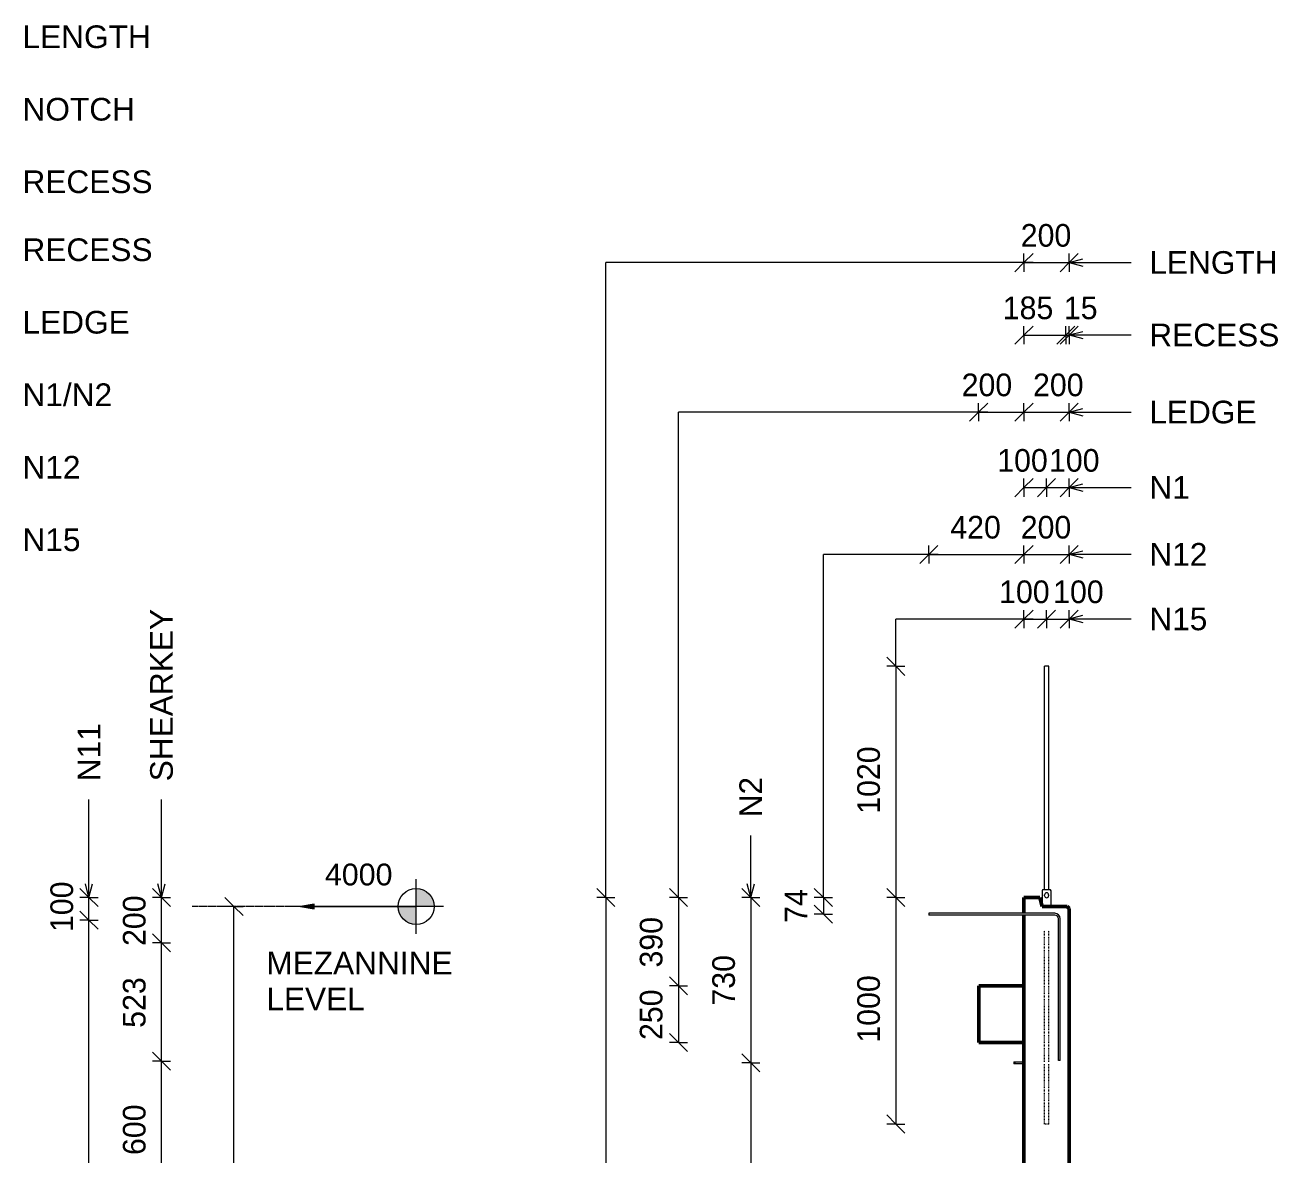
# Model space of a CAD drawing. Header units: millimetres. Extents: x 14477 to 26927, y -2096 to 7670.
# Drawn here: x 20988 to 26520, y 2564 to 7550 of the extents above; entities that cross this region are included whole.
import ezdxf

# ---------------------------------------------------------------- set-up
doc = ezdxf.new("R2010")
doc.units = ezdxf.units.MM
doc.linetypes.add('Dash', pattern=[6.36, 3.18, -3.18])
doc.linetypes.add('Overhead', pattern=[3.97, 2.38, -1.59])
for name, color, linetype, lineweight in [('A-ANNO-DIMS', 211, 'Continuous', 9), ('A-ANNO-DIMS-40', 211, 'Continuous', 9), ('A-DETL-THIN', 151, 'Continuous', 18), ('A-FLOR-OVHD', 1, 'Overhead', 18), ('A-GENM', 13, 'Continuous', 18), ('A-WALL', 113, 'Continuous', 25), ('G-ANNO-DIMS', 111, 'Continuous', 9), ('G-ANNO-TEXT', 231, 'Continuous', 9), ('S-BEAM', 12, 'Continuous', 18), ('S-RBAR', 171, 'Continuous', 18)]:
    doc.layers.add(name, color=color, linetype=linetype, lineweight=lineweight)
doc.styles.add('Arial_1', font='arial.ttf', dxfattribs={"height": 100})
doc.styles.add('Arial_2', font='arial.ttf', dxfattribs={"height": 96})
doc.styles.add('Nirmala UI Semilight', font='NirmalaS.ttf', dxfattribs={"height": 100})
doc.dimstyles.new('Arrow_Filled_-_2_5_NI_UI', dxfattribs={"dimscale": 304.8, "dimtxt": 104.736395, "dimasz": 0.262467, "dimexe": 0.131234, "dimexo": 0.0625, "dimgap": 0.131234, "dimtad": 1, "dimdec": 4, "dimzin": 0, "dimdsep": 46, "dimtxsty": 'Nirmala UI Semilight', "dimblk1": 'OBLIQUE', "dimblk2": 'OBLIQUE', "dimsah": 1, "dimcen": 0.09, "dimazin": 0, "dimtfac": 1, "dimtdec": 4, "dimtix": 1, "dimtmove": 0, "dimatfit": 3, "dimfxl": 0.131234, "dimfxlon": 1, "dimtvp": 1, "dimtolj": 1, "dimtzin": 0, "dimarcsym": 2})
doc.dimstyles.new('Arrow_Filled_-_2_5_NI_UI_2', dxfattribs={"dimscale": 304.8, "dimtxt": 104.736395, "dimasz": 0.262467, "dimexe": 0.131234, "dimexo": 0.0625, "dimgap": 0.131234, "dimtad": 1, "dimdec": 4, "dimzin": 0, "dimdsep": 46, "dimtxsty": 'Nirmala UI Semilight', "dimblk1": 'OBLIQUE', "dimblk2": 'OBLIQUE', "dimsah": 1, "dimcen": 0.09, "dimazin": 0, "dimtfac": 1, "dimtdec": 4, "dimtix": 1, "dimtmove": 2, "dimatfit": 3, "dimfxl": 0.131234, "dimfxlon": 1, "dimtvp": 1, "dimtolj": 1, "dimtzin": 0, "dimarcsym": 2})

# ---------------------------------------------------------------- blocks, each defined once
blk = doc.blocks.new('M_Rectangular Corbel - M_Rectangular Corbel-1451328-Elevation Right')
at = {"layer": 'S-BEAM', "lineweight": 50}
for p, q in [((12913.8, 3310), (12713.8, 3310)), ((12713.8, 3310), (12713.8, 3060)), ((12913.8, 3060), (12913.8, 3310)), ((12713.8, 3060), (12913.8, 3060))]:
    blk.add_line(p, q, dxfattribs=at)
blk = doc.blocks.new('RR spread anchor face based - RR-SA-4_0-180-1726831-Elevation Right')
at = {"layer": 'A-GENM'}
for p, q in [((12996.3, 3733.8), (12993.8, 3728.8)), ((12993.8, 3728.8), (12993.8, 3660.2)), ((13031.3, 3733.8), (12996.3, 3733.8)), ((13004.8, 3707.5), (13004.8, 3711.5)), ((13022.8, 3711.5), (13022.8, 3707.5)), ((13033.8, 3728.8), (13031.3, 3733.8)), ((13033.8, 3660), (13033.8, 3728.8))]:
    blk.add_line(p, q, dxfattribs=at)
for centre, start, end in [((13013.8, 3711.5), 0, 180), ((13013.8, 3707.5), 180, 0)]:
    blk.add_arc(centre, 9, start, end, dxfattribs=at)
blk = doc.blocks.new('RR spread anchor face based - RR-SA-2_5-200-1726821-Elevation Right')
at = {"layer": 'A-GENM'}
for p, q in [((12868.8, -660), (12873.8, -660)), ((12868.8, -660), (12868.8, -670)), ((12873.8, -660), (12913.8, -660)), ((12873.8, -660), (12873.8, -670)), ((12873.8, -670), (12868.8, -670)), ((12913.8, -670), (12873.8, -670))]:
    blk.add_line(p, q, dxfattribs=at)
blk = doc.blocks.new('DIMBLOCK55-Elevation Front')
at = {"layer": 'A-ANNO-DIMS-40'}
for p, q in [((21590.7, 2977.5), (21550.7, 3017.5)), ((21590.7, 2977.5), (21550.7, 2977.5)), ((21590.7, 2377.5), (21590.7, 2977.5)), ((21590.7, 2977.5), (21630.7, 2937.5)), ((21590.7, 2977.5), (21630.7, 2977.5)), ((21590.7, 2377.5), (21550.7, 2417.5)), ((21590.7, 2377.5), (21550.7, 2377.5)), ((21590.7, 2377.5), (21630.7, 2337.5)), ((21590.7, 2377.5), (21630.7, 2377.5))]:
    blk.add_line(p, q, dxfattribs=at)
at = {"layer": 'A-ANNO-DIMS-40', "color": 0, "insert": (21420.3, 2563.2), "char_height": 100, "width": 274.219, "attachment_point": 1, "rotation": 90, "line_spacing_factor": 1.142579, "style": 'Nirmala UI Semilight'}
blk.add_mtext('600', dxfattribs=at)
blk = doc.blocks.new('_Oblique')
at = {"color": 0, "linetype": 'ByBlock', "lineweight": -2}
blk.add_line((-0.5, -0.5), (0.5, 0.5), dxfattribs=at)
blk = doc.blocks.new('DIMBLOCK56-Elevation Front')
at = {"layer": 'A-ANNO-DIMS-40'}
for p, q in [((21590.7, 3500), (21550.7, 3540)), ((21590.7, 3500), (21550.7, 3500)), ((21590.7, 2977.5), (21590.7, 3500)), ((21590.7, 3500), (21630.7, 3460)), ((21590.7, 3500), (21630.7, 3500)), ((21590.7, 2977.5), (21550.7, 3017.5)), ((21590.7, 2977.5), (21550.7, 2977.5)), ((21590.7, 2977.5), (21630.7, 2937.5)), ((21590.7, 2977.5), (21630.7, 2977.5))]:
    blk.add_line(p, q, dxfattribs=at)
at = {"layer": 'A-ANNO-DIMS-40', "color": 0, "insert": (21420.3, 3124.5), "char_height": 100, "width": 274.219, "attachment_point": 1, "rotation": 90, "line_spacing_factor": 1.142579, "style": 'Nirmala UI Semilight'}
blk.add_mtext('523', dxfattribs=at)
blk = doc.blocks.new('DIMBLOCK57-Elevation Front')
at = {"layer": 'A-ANNO-DIMS-40'}
for p, q in [((21590.7, 3700), (21550.7, 3740)), ((21590.7, 3700), (21550.7, 3700)), ((21590.7, 3500), (21590.7, 3700)), ((21590.7, 3700), (21630.7, 3660)), ((21590.7, 3700), (21630.7, 3700)), ((21590.7, 3500), (21550.7, 3540)), ((21590.7, 3500), (21550.7, 3500)), ((21590.7, 3500), (21630.7, 3460)), ((21590.7, 3500), (21630.7, 3500))]:
    blk.add_line(p, q, dxfattribs=at)
at = {"layer": 'A-ANNO-DIMS-40', "color": 0, "insert": (21420.3, 3485.7), "char_height": 100, "width": 274.219, "attachment_point": 1, "rotation": 90, "line_spacing_factor": 1.142579, "style": 'Nirmala UI Semilight'}
blk.add_mtext('200', dxfattribs=at)
blk = doc.blocks.new('DIMBLOCK59-Elevation Front')
at = {"layer": 'A-ANNO-DIMS-40'}
for p, q in [((21270.7, 3600), (21230.7, 3640)), ((21270.7, 3600), (21230.7, 3600)), ((21270.7, -1295), (21270.7, 3600)), ((21270.7, 3600), (21310.7, 3560)), ((21270.7, 3600), (21310.7, 3600)), ((21270.7, -1295), (21230.7, -1255)), ((21270.7, -1295), (21230.7, -1295)), ((21270.7, -1295), (21310.7, -1335)), ((21270.7, -1295), (21310.7, -1295))]:
    blk.add_line(p, q, dxfattribs=at)
at = {"layer": 'A-ANNO-DIMS-40', "color": 0, "insert": (21100.3, 639.3), "char_height": 100, "width": 1231.7, "attachment_point": 1, "rotation": 90, "line_spacing_factor": 1.142579, "style": 'Nirmala UI Semilight'}
blk.add_mtext('T8@200mm C/C', dxfattribs=at)
blk = doc.blocks.new('DIMBLOCK60-Elevation Front')
at = {"layer": 'A-ANNO-DIMS-40'}
for p, q in [((21270.7, 3700), (21230.7, 3740)), ((21270.7, 3700), (21230.7, 3700)), ((21270.7, 3600), (21270.7, 3700)), ((21270.7, 3700), (21310.7, 3660)), ((21270.7, 3700), (21310.7, 3700)), ((21270.7, 3600), (21230.7, 3640)), ((21270.7, 3600), (21230.7, 3600)), ((21270.7, 3600), (21310.7, 3560)), ((21270.7, 3600), (21310.7, 3600))]:
    blk.add_line(p, q, dxfattribs=at)
at = {"layer": 'A-ANNO-DIMS-40', "color": 0, "insert": (21100.3, 3547.2), "char_height": 100, "width": 246.797, "attachment_point": 1, "rotation": 90, "line_spacing_factor": 1.142579, "style": 'Nirmala UI Semilight'}
blk.add_mtext('100', dxfattribs=at)
blk = doc.blocks.new('DIMBLOCK71-Elevation Front')
at = {"layer": 'A-ANNO-DIMS-40'}
for p, q in [((21910.7, 3660), (21870.7, 3700)), ((21910.7, 3660), (21870.7, 3660)), ((21910.7, -1395), (21910.7, 3660)), ((21910.7, 3660), (21950.7, 3620)), ((21910.7, 3660), (21950.7, 3660)), ((21910.7, -1395), (21870.7, -1355)), ((21910.7, -1395), (21870.7, -1395)), ((21910.7, -1395), (21950.7, -1435)), ((21910.7, -1395), (21950.7, -1395))]:
    blk.add_line(p, q, dxfattribs=at)
at = {"layer": 'A-ANNO-DIMS-40', "color": 0, "insert": (21740.3, 980.2), "char_height": 100, "width": 365.625, "attachment_point": 1, "rotation": 90, "line_spacing_factor": 1.142579, "style": 'Nirmala UI Semilight'}
blk.add_mtext('5055', dxfattribs=at)
blk = doc.blocks.new('Spot Elevations - M_Spot Elevation - Target Filled-10609-Elevation Front')
at = {"layer": 'G-ANNO-DIMS'}
h = blk.add_hatch(color=256, dxfattribs=at)
edge = h.paths.add_edge_path()
edge.add_line((22715.2, 3660), (22795.2, 3660))
edge.add_arc((22715.2, 3660), 80, 0, 90)
edge.add_line((22715.2, 3740), (22715.2, 3660))
h = blk.add_hatch(color=256, dxfattribs=at)
edge = h.paths.add_edge_path()
edge.add_line((22715.2, 3660), (22635.2, 3660))
edge.add_arc((22715.2, 3660), 80, 180, 270)
edge.add_line((22715.2, 3580), (22715.2, 3660))
for p, q in [((22715.2, 3540), (22715.2, 3780)), ((22835.2, 3660), (22155.2, 3660))]:
    blk.add_line(p, q, dxfattribs=at)
blk.add_circle((22715.2, 3660), 80, dxfattribs=at)
blk = doc.blocks.new('DIMBLOCK89-Elevation Right')
at = {"layer": 'A-ANNO-DIMS-40'}
for p, q in [((23553, 3700), (23513, 3740)), ((23553, 3700), (23513, 3700)), ((23553, 3700), (23553, -1395)), ((23553, 3700), (23593, 3660)), ((23553, 3700), (23593, 3700)), ((23553, -1395), (23513, -1355)), ((23553, -1395), (23513, -1395)), ((23553, -1395), (23593, -1435)), ((23553, -1395), (23593, -1395))]:
    blk.add_line(p, q, dxfattribs=at)
at = {"layer": 'A-ANNO-DIMS-40', "color": 0, "insert": (23382.5, 1000.2), "char_height": 100, "width": 365.625, "attachment_point": 1, "rotation": 90, "line_spacing_factor": 1.142579, "style": 'Nirmala UI Semilight'}
blk.add_mtext('5095', dxfattribs=at)
blk = doc.blocks.new('DIMBLOCK90-Elevation Right')
at = {"layer": 'A-ANNO-DIMS-40'}
for p, q in [((23873, 3700), (23833, 3740)), ((23873, 3700), (23833, 3700)), ((23873, 3700), (23873, 3310)), ((23873, 3700), (23913, 3660)), ((23873, 3700), (23913, 3700)), ((23873, 3310), (23833, 3350)), ((23873, 3310), (23833, 3310)), ((23873, 3310), (23913, 3270)), ((23873, 3310), (23913, 3310))]:
    blk.add_line(p, q, dxfattribs=at)
at = {"layer": 'A-ANNO-DIMS-40', "color": 0, "insert": (23702.5, 3390.7), "char_height": 100, "width": 274.219, "attachment_point": 1, "rotation": 90, "line_spacing_factor": 1.142579, "style": 'Nirmala UI Semilight'}
blk.add_mtext('390', dxfattribs=at)
blk = doc.blocks.new('DIMBLOCK91-Elevation Right')
at = {"layer": 'A-ANNO-DIMS-40'}
for p, q in [((23873, 3310), (23833, 3350)), ((23873, 3310), (23833, 3310)), ((23873, 3310), (23873, 3060)), ((23873, 3310), (23913, 3270)), ((23873, 3310), (23913, 3310)), ((23873, 3060), (23833, 3100)), ((23873, 3060), (23833, 3060)), ((23873, 3060), (23913, 3020)), ((23873, 3060), (23913, 3060))]:
    blk.add_line(p, q, dxfattribs=at)
at = {"layer": 'A-ANNO-DIMS-40', "color": 0, "insert": (23702.5, 3070.7), "char_height": 100, "width": 274.219, "attachment_point": 1, "rotation": 90, "line_spacing_factor": 1.142579, "style": 'Nirmala UI Semilight'}
blk.add_mtext('250', dxfattribs=at)
blk = doc.blocks.new('DIMBLOCK92-Elevation Right')
at = {"layer": 'A-ANNO-DIMS-40'}
for p, q in [((24833, 4720), (24793, 4760)), ((24833, 4720), (24793, 4720)), ((24833, 4720), (24833, 3700)), ((24833, 4720), (24873, 4680)), ((24833, 4720), (24873, 4720)), ((24833, 3700), (24793, 3740)), ((24833, 3700), (24793, 3700)), ((24833, 3700), (24873, 3660)), ((24833, 3700), (24873, 3700))]:
    blk.add_line(p, q, dxfattribs=at)
at = {"layer": 'A-ANNO-DIMS-40', "color": 0, "insert": (24662.5, 4069.1), "char_height": 100, "width": 338.203, "attachment_point": 1, "rotation": 90, "line_spacing_factor": 1.142579, "style": 'Nirmala UI Semilight'}
blk.add_mtext('1020', dxfattribs=at)
blk = doc.blocks.new('DIMBLOCK93-Elevation Right')
at = {"layer": 'A-ANNO-DIMS-40'}
for p, q in [((24833, 3700), (24793, 3740)), ((24833, 3700), (24793, 3700)), ((24833, 3700), (24833, 2700)), ((24833, 3700), (24873, 3660)), ((24833, 3700), (24873, 3700)), ((24833, 2700), (24793, 2740)), ((24833, 2700), (24793, 2700)), ((24833, 2700), (24873, 2660)), ((24833, 2700), (24873, 2700))]:
    blk.add_line(p, q, dxfattribs=at)
at = {"layer": 'A-ANNO-DIMS-40', "color": 0, "insert": (24662.5, 3059.1), "char_height": 100, "width": 338.203, "attachment_point": 1, "rotation": 90, "line_spacing_factor": 1.142579, "style": 'Nirmala UI Semilight'}
blk.add_mtext('1000', dxfattribs=at)
blk = doc.blocks.new('DIMBLOCK94-Elevation Right')
at = {"layer": 'A-ANNO-DIMS-40'}
for p, q in [((24193, 3700), (24153, 3740)), ((24193, 3700), (24153, 3700)), ((24193, 3700), (24193, 2970)), ((24193, 3700), (24233, 3660)), ((24193, 3700), (24233, 3700)), ((24193, 2970), (24153, 3010)), ((24193, 2970), (24153, 2970)), ((24193, 2970), (24233, 2930)), ((24193, 2970), (24233, 2970))]:
    blk.add_line(p, q, dxfattribs=at)
at = {"layer": 'A-ANNO-DIMS-40', "color": 0, "insert": (24022.5, 3222.6), "char_height": 100, "width": 269.649, "attachment_point": 1, "rotation": 90, "line_spacing_factor": 1.142579, "style": 'Nirmala UI Semilight'}
blk.add_mtext('730', dxfattribs=at)
blk = doc.blocks.new('DIMBLOCK95-Elevation Right')
at = {"layer": 'A-ANNO-DIMS-40'}
for p, q in [((24193, 2970), (24153, 3010)), ((24193, 2970), (24153, 2970)), ((24193, 2970), (24193, 1670)), ((24193, 2970), (24233, 2930)), ((24193, 2970), (24233, 2970)), ((24193, 1670), (24153, 1710)), ((24193, 1670), (24153, 1670)), ((24193, 1670), (24233, 1630)), ((24193, 1670), (24233, 1670))]:
    blk.add_line(p, q, dxfattribs=at)
at = {"layer": 'A-ANNO-DIMS-40', "color": 0, "insert": (24022.5, 2179.1), "char_height": 100, "width": 338.203, "attachment_point": 1, "rotation": 90, "line_spacing_factor": 1.142579, "style": 'Nirmala UI Semilight'}
blk.add_mtext('1300', dxfattribs=at)
blk = doc.blocks.new('DIMBLOCK99-Elevation Right')
at = {"layer": 'A-ANNO-DIMS-40'}
for p, q in [((24513, 3700), (24473, 3740)), ((24513, 3700), (24473, 3700)), ((24513, 3626), (24473, 3666)), ((24513, 3700), (24513, 3626)), ((24513, 3700), (24553, 3660)), ((24513, 3700), (24553, 3700)), ((24513, 3626), (24473, 3626)), ((24513, 3626), (24553, 3586)), ((24513, 3626), (24553, 3626))]:
    blk.add_line(p, q, dxfattribs=at)
at = {"layer": 'A-ANNO-DIMS-40', "color": 0, "insert": (24342.5, 3587.8), "char_height": 100, "width": 180.527, "attachment_point": 1, "rotation": 90, "line_spacing_factor": 1.142579, "style": 'Nirmala UI Semilight'}
blk.add_mtext('74', dxfattribs=at)
blk = doc.blocks.new('DIMBLOCK105-Elevation Right')
at = {"layer": 'A-ANNO-DIMS-40'}
for p, q in [((25398.6, 6501.5), (25438.6, 6541.5)), ((25398.6, 6501.5), (25398.6, 6541.5)), ((25598.6, 6501.5), (25638.6, 6541.5)), ((25598.6, 6501.5), (25598.6, 6541.5)), ((25398.6, 6501.5), (25358.6, 6461.5)), ((25398.6, 6501.5), (25598.6, 6501.5)), ((25398.6, 6501.5), (25398.6, 6461.5)), ((25598.6, 6501.5), (25558.6, 6461.5)), ((25598.6, 6501.5), (25598.6, 6461.5))]:
    blk.add_line(p, q, dxfattribs=at)
at = {"layer": 'A-ANNO-DIMS-40', "color": 0, "insert": (25384.4, 6672), "char_height": 100, "width": 274.219, "attachment_point": 1, "line_spacing_factor": 1.142579, "style": 'Nirmala UI Semilight'}
blk.add_mtext('200', dxfattribs=at)
blk = doc.blocks.new('DIMBLOCK106-Elevation Right')
at = {"layer": 'A-ANNO-DIMS-40'}
for p, q in [((25198.6, 5841.5), (25238.6, 5881.5)), ((25198.6, 5841.5), (25198.6, 5881.5)), ((25398.6, 5841.5), (25438.6, 5881.5)), ((25398.6, 5841.5), (25398.6, 5881.5)), ((25198.6, 5841.5), (25158.6, 5801.5)), ((25198.6, 5841.5), (25398.6, 5841.5)), ((25198.6, 5841.5), (25198.6, 5801.5)), ((25398.6, 5841.5), (25358.6, 5801.5)), ((25398.6, 5841.5), (25398.6, 5801.5))]:
    blk.add_line(p, q, dxfattribs=at)
at = {"layer": 'A-ANNO-DIMS-40', "color": 0, "insert": (25123.6, 6012), "char_height": 100, "width": 274.219, "attachment_point": 1, "line_spacing_factor": 1.142579, "style": 'Nirmala UI Semilight'}
blk.add_mtext('200', dxfattribs=at)
blk = doc.blocks.new('DIMBLOCK107-Elevation Right')
at = {"layer": 'A-ANNO-DIMS-40'}
for p, q in [((25398.6, 5841.5), (25438.6, 5881.5)), ((25398.6, 5841.5), (25398.6, 5881.5)), ((25598.6, 5841.5), (25638.6, 5881.5)), ((25598.6, 5841.5), (25598.6, 5881.5)), ((25398.6, 5841.5), (25358.6, 5801.5)), ((25398.6, 5841.5), (25598.6, 5841.5)), ((25398.6, 5841.5), (25398.6, 5801.5)), ((25598.6, 5841.5), (25558.6, 5801.5)), ((25598.6, 5841.5), (25598.6, 5801.5))]:
    blk.add_line(p, q, dxfattribs=at)
at = {"layer": 'A-ANNO-DIMS-40', "color": 0, "insert": (25438.7, 6012), "char_height": 100, "width": 274.219, "attachment_point": 1, "line_spacing_factor": 1.142579, "style": 'Nirmala UI Semilight'}
blk.add_mtext('200', dxfattribs=at)
blk = doc.blocks.new('DIMBLOCK108-Elevation Right')
at = {"layer": 'A-ANNO-DIMS-40'}
for p, q in [((25398.6, 4928.5), (25358.6, 4888.5)), ((25398.6, 4928.5), (25438.6, 4968.5)), ((25398.6, 4928.5), (25398.6, 4968.5)), ((25398.6, 4928.5), (25498.6, 4928.5)), ((25398.6, 4928.5), (25398.6, 4888.5)), ((25498.6, 4928.5), (25458.6, 4888.5)), ((25498.6, 4928.5), (25538.6, 4968.5)), ((25498.6, 4928.5), (25498.6, 4968.5)), ((25498.6, 4928.5), (25498.6, 4888.5))]:
    blk.add_line(p, q, dxfattribs=at)
at = {"layer": 'A-ANNO-DIMS-40', "color": 0, "insert": (25288.9, 5098.9), "char_height": 100, "width": 246.797, "attachment_point": 1, "line_spacing_factor": 1.142579, "style": 'Nirmala UI Semilight'}
blk.add_mtext('100', dxfattribs=at)
blk = doc.blocks.new('DIMBLOCK109-Elevation Right')
at = {"layer": 'A-ANNO-DIMS-40'}
for p, q in [((25498.6, 4928.5), (25458.6, 4888.5)), ((25498.6, 4928.5), (25538.6, 4968.5)), ((25498.6, 4928.5), (25498.6, 4968.5)), ((25498.6, 4928.5), (25598.6, 4928.5)), ((25498.6, 4928.5), (25498.6, 4888.5)), ((25598.6, 4928.5), (25558.6, 4888.5)), ((25598.6, 4928.5), (25638.6, 4968.5)), ((25598.6, 4928.5), (25598.6, 4968.5)), ((25598.6, 4928.5), (25598.6, 4888.5))]:
    blk.add_line(p, q, dxfattribs=at)
at = {"layer": 'A-ANNO-DIMS-40', "color": 0, "insert": (25527.5, 5098.9), "char_height": 100, "width": 246.797, "attachment_point": 1, "line_spacing_factor": 1.142579, "style": 'Nirmala UI Semilight'}
blk.add_mtext('100', dxfattribs=at)
blk = doc.blocks.new('DIMBLOCK110-Elevation Right')
at = {"layer": 'A-ANNO-DIMS-40'}
for p, q in [((25398.6, 5508.5), (25438.6, 5548.5)), ((25398.6, 5508.5), (25398.6, 5548.5)), ((25498.6, 5508.5), (25538.6, 5548.5)), ((25498.6, 5508.5), (25498.6, 5548.5)), ((25398.6, 5508.5), (25358.6, 5468.5)), ((25398.6, 5508.5), (25498.6, 5508.5)), ((25398.6, 5508.5), (25398.6, 5468.5)), ((25498.6, 5508.5), (25458.6, 5468.5)), ((25498.6, 5508.5), (25498.6, 5468.5))]:
    blk.add_line(p, q, dxfattribs=at)
at = {"layer": 'A-ANNO-DIMS-40', "color": 0, "insert": (25280.6, 5678.9), "char_height": 100, "width": 246.797, "attachment_point": 1, "line_spacing_factor": 1.142579, "style": 'Nirmala UI Semilight'}
blk.add_mtext('100', dxfattribs=at)
blk = doc.blocks.new('DIMBLOCK111-Elevation Right')
at = {"layer": 'A-ANNO-DIMS-40'}
for p, q in [((25498.6, 5508.5), (25538.6, 5548.5)), ((25498.6, 5508.5), (25498.6, 5548.5)), ((25598.6, 5508.5), (25638.6, 5548.5)), ((25598.6, 5508.5), (25598.6, 5548.5)), ((25498.6, 5508.5), (25458.6, 5468.5)), ((25498.6, 5508.5), (25598.6, 5508.5)), ((25498.6, 5508.5), (25498.6, 5468.5)), ((25598.6, 5508.5), (25558.6, 5468.5)), ((25598.6, 5508.5), (25598.6, 5468.5))]:
    blk.add_line(p, q, dxfattribs=at)
at = {"layer": 'A-ANNO-DIMS-40', "color": 0, "insert": (25509.2, 5678.9), "char_height": 100, "width": 246.797, "attachment_point": 1, "line_spacing_factor": 1.142579, "style": 'Nirmala UI Semilight'}
blk.add_mtext('100', dxfattribs=at)
blk = doc.blocks.new('DIMBLOCK112-Elevation Right')
at = {"layer": 'A-ANNO-DIMS-40'}
for p, q in [((24978.6, 5213.5), (24938.6, 5173.5)), ((24978.6, 5213.5), (25018.6, 5253.5)), ((24978.6, 5213.5), (24978.6, 5253.5)), ((24978.6, 5213.5), (25398.6, 5213.5)), ((24978.6, 5213.5), (24978.6, 5173.5)), ((25398.6, 5213.5), (25358.6, 5173.5)), ((25398.6, 5213.5), (25438.6, 5253.5)), ((25398.6, 5213.5), (25398.6, 5253.5)), ((25398.6, 5213.5), (25398.6, 5173.5))]:
    blk.add_line(p, q, dxfattribs=at)
at = {"layer": 'A-ANNO-DIMS-40', "color": 0, "insert": (25073.4, 5383.9), "char_height": 100, "width": 276.504, "attachment_point": 1, "line_spacing_factor": 1.142579, "style": 'Nirmala UI Semilight'}
blk.add_mtext('420', dxfattribs=at)
blk = doc.blocks.new('DIMBLOCK113-Elevation Right')
at = {"layer": 'A-ANNO-DIMS-40'}
for p, q in [((25398.6, 5213.5), (25358.6, 5173.5)), ((25398.6, 5213.5), (25438.6, 5253.5)), ((25398.6, 5213.5), (25398.6, 5253.5)), ((25398.6, 5213.5), (25598.6, 5213.5)), ((25398.6, 5213.5), (25398.6, 5173.5)), ((25598.6, 5213.5), (25558.6, 5173.5)), ((25598.6, 5213.5), (25638.6, 5253.5)), ((25598.6, 5213.5), (25598.6, 5253.5)), ((25598.6, 5213.5), (25598.6, 5173.5))]:
    blk.add_line(p, q, dxfattribs=at)
at = {"layer": 'A-ANNO-DIMS-40', "color": 0, "insert": (25384.4, 5383.9), "char_height": 100, "width": 274.219, "attachment_point": 1, "line_spacing_factor": 1.142579, "style": 'Nirmala UI Semilight'}
blk.add_mtext('200', dxfattribs=at)
blk = doc.blocks.new('DIMBLOCK114-Elevation Right')
at = {"layer": 'A-ANNO-DIMS-40'}
for p, q in [((25398.6, 6181.5), (25438.6, 6221.5)), ((25398.6, 6181.5), (25398.6, 6221.5)), ((25583.6, 6181.5), (25623.6, 6221.5)), ((25583.6, 6181.5), (25583.6, 6221.5)), ((25398.6, 6181.5), (25358.6, 6141.5)), ((25398.6, 6181.5), (25583.6, 6181.5)), ((25398.6, 6181.5), (25398.6, 6141.5)), ((25583.6, 6181.5), (25543.6, 6141.5)), ((25583.6, 6181.5), (25583.6, 6141.5))]:
    blk.add_line(p, q, dxfattribs=at)
at = {"layer": 'A-ANNO-DIMS-40', "color": 0, "insert": (25305, 6352), "char_height": 100, "width": 246.797, "attachment_point": 1, "line_spacing_factor": 1.142579, "style": 'Nirmala UI Semilight'}
blk.add_mtext('185', dxfattribs=at)
blk = doc.blocks.new('DIMBLOCK115-Elevation Right')
at = {"layer": 'A-ANNO-DIMS-40'}
for p, q in [((25583.6, 6181.5), (25623.6, 6221.5)), ((25583.6, 6181.5), (25583.6, 6221.5)), ((25598.6, 6181.5), (25638.6, 6221.5)), ((25598.6, 6181.5), (25598.6, 6221.5)), ((25583.6, 6181.5), (25543.6, 6141.5)), ((25598.6, 6181.5), (25558.6, 6141.5)), ((25583.6, 6181.5), (25598.6, 6181.5)), ((25583.6, 6181.5), (25583.6, 6141.5)), ((25598.6, 6181.5), (25598.6, 6141.5))]:
    blk.add_line(p, q, dxfattribs=at)
at = {"layer": 'A-ANNO-DIMS-40', "color": 0, "insert": (25574.8, 6352), "char_height": 100, "width": 155.391, "attachment_point": 1, "line_spacing_factor": 1.142579, "style": 'Nirmala UI Semilight'}
blk.add_mtext('15', dxfattribs=at)

msp = doc.modelspace()

# ---------------------------------------------------------------- hatches: boundary and pattern name
at = {"layer": 'G-ANNO-DIMS'}
msp.add_hatch(color=256, dxfattribs=at).paths.add_polyline_path([(22204.5695, 3660), (22264.5695, 3649.42038), (22264.5695, 3670.57962)])

# ---------------------------------------------------------------- linework, layer by layer
at = {"layer": 'A-DETL-THIN'}
for p, q in [((23553.01381, 3700), (23553.01381, 6501.49067)), ((25439.66229, 6501.49067), (23553.01381, 6501.49067)), ((23873.01381, 3700), (23873.01381, 5841.49067)), ((25239.66229, 5841.49067), (23873.01381, 5841.49067)), ((24513.01381, 3700), (24513.01381, 5213.45646)), ((25019.66229, 5213.45646), (24513.01381, 5213.45646)), ((24833.01381, 4720), (24833.01381, 4928.45646)), ((25439.66229, 4928.45646), (24833.01381, 4928.45646))]:
    msp.add_line(p, q, dxfattribs=at)
at = {"layer": 'A-FLOR-OVHD'}
msp.add_line((22204.5695, 3660), (21724.5695, 3660), dxfattribs=at)
at = {"layer": 'A-WALL', "lineweight": 50}
for p, q in [((25468.6375, 3700), (25398.64955, 3700)), ((25398.64955, 3700), (25398.64955, 3630)), ((25478.6375, 3660), (25468.6375, 3700)), ((25589.09945, 3660), (25478.6375, 3660)), ((25598.64955, 3650.4499), (25589.09945, 3660)), ((25398.64955, 3622), (25398.64955, -1395)), ((25598.64955, 1805.02645), (25598.64955, 3650.4499))]:
    msp.add_line(p, q, dxfattribs=at)
at = {"layer": 'G-ANNO-DIMS'}
for p, q in [((22264.5695, 3670.57962), (22204.5695, 3660)), ((22204.5695, 3660), (22264.5695, 3649.42038)), ((22204.5695, 3660), (22506.95943, 3660)), ((22264.5695, 3649.42038), (22264.5695, 3670.57962)), ((22506.95943, 3660), (22715.23042, 3660))]:
    msp.add_line(p, q, dxfattribs=at)
at = {"layer": 'G-ANNO-TEXT', "color": 7}
for p, q in [((25598.63173, 6502.26571), (25658.63173, 6518.34267)), ((25598.63173, 6502.26571), (25658.63173, 6486.18876)), ((25598.63173, 6502.26571), (25871.94374, 6502.26571)), ((25598.63173, 6182.26571), (25658.63173, 6198.34267)), ((25598.63173, 6182.26571), (25658.63173, 6166.18876)), ((25598.63173, 6182.26571), (25871.94374, 6182.26571)), ((25598.63173, 5842.26571), (25658.63173, 5858.34267)), ((25598.63173, 5842.26571), (25658.63173, 5826.18876)), ((25598.63173, 5842.26571), (25871.94374, 5842.26571)), ((25598.63173, 5509.2315), (25658.63173, 5525.30845)), ((25598.63173, 5509.2315), (25658.63173, 5493.15455)), ((25598.63173, 5509.2315), (25871.94374, 5509.2315)), ((25598.63173, 5214.2315), (25658.63173, 5230.30845)), ((25598.63173, 5214.2315), (25658.63173, 5198.15455)), ((25598.63173, 5214.2315), (25871.94374, 5214.2315)), ((25598.63173, 4929.2315), (25658.63173, 4945.30845)), ((25598.63173, 4929.2315), (25658.63173, 4913.15455)), ((25598.63173, 4929.2315), (25871.94374, 4929.2315)), ((21270.64401, 3700.02403), (21270.64401, 4132.42019)), ((21590.64401, 3700.02403), (21590.64401, 4132.42019)), ((24192.23877, 3699.98218), (24192.23877, 3973.29419)), ((21270.64401, 3700.02403), (21254.56706, 3760.02403)), ((21270.64401, 3700.02403), (21286.72096, 3760.02403)), ((21590.64401, 3700.02403), (21574.56706, 3760.02403)), ((21590.64401, 3700.02403), (21606.72096, 3760.02403)), ((24192.23877, 3699.98218), (24176.16182, 3759.98218)), ((24192.23877, 3699.98218), (24208.31572, 3759.98218))]:
    msp.add_line(p, q, dxfattribs=at)
at = {"layer": 'S-RBAR'}
for p, q in [((25508.64955, 4720), (25488.64955, 4720)), ((25488.64955, 3733.83684), (25488.64955, 4720)), ((25508.64955, 3733.83684), (25508.64955, 4720)), ((25534.64955, 3630), (24978.64955, 3630)), ((24978.64955, 3630), (24978.64955, 3622)), ((25534.64955, 3622), (24978.64955, 3622)), ((25550.64955, 2980.31382), (25550.64955, 3606)), ((25558.64955, 2980.31382), (25558.64955, 3606)), ((25558.64955, 2980.31382), (25550.64955, 2980.31382))]:
    msp.add_line(p, q, dxfattribs=at)
at = {"layer": 'S-RBAR', "linetype": 'Dash'}
for p, q in [((25488.64955, 2975), (25488.64955, 3553.83684)), ((25508.64955, 2975), (25508.64955, 3553.83684)), ((25488.64955, 2700), (25488.64955, 2965)), ((25508.64955, 2700), (25508.64955, 2965)), ((25508.64955, 2700), (25488.64955, 2700))]:
    msp.add_line(p, q, dxfattribs=at)
at = {"layer": 'S-RBAR'}
for radius in [24, 16]:
    msp.add_arc((25534.64955, 3606), radius, 0, 90, dxfattribs=at)

# ---------------------------------------------------------------- block references
at = {"layer": 'A-GENM'}
for name, p in [('RR spread anchor face based - RR-SA-4_0-180-1726831-Elevation Right', (12484.84572, 0)), ('RR spread anchor face based - RR-SA-2_5-200-1726821-Elevation Right', (12484.84572, 3635))]:
    msp.add_blockref(name, p, dxfattribs=at)
at = {"layer": 'G-ANNO-DIMS'}
msp.add_blockref('Spot Elevations - M_Spot Elevation - Target Filled-10609-Elevation Front', (0, 0), dxfattribs=at)
at = {"layer": 'S-BEAM'}
msp.add_blockref('M_Rectangular Corbel - M_Rectangular Corbel-1451328-Elevation Right', (12484.84572, 0), dxfattribs=at)

# ---------------------------------------------------------------- texts
at = {"layer": 'G-ANNO-TEXT', "color": 7, "char_height": 100, "attachment_point": 1, "style": 'Arial_1'}
for s, insert, width in [('LENGTH', (20976.98969, 7548.57853), 686.2445), ('NOTCH', (20976.98969, 7228.57853), 602.869), ('RECESS', (20976.98969, 6908.57853), 692.658), ('RECESS', (20976.98969, 6608.57853), 692.658), ('LENGTH', (25951.94374, 6552.26571), 686.2445), ('LEDGE', (20976.98969, 6288.57853), 570.8015), ('RECESS', (25951.94374, 6232.26571), 692.658), ('N1/N2', (20976.98969, 5968.57853), 477.80575), ('LEDGE', (25951.94374, 5892.26571), 570.8015), ('N12', (20976.98969, 5648.57853), 307.848), ('N1', (25951.94374, 5559.2315), 214.85225), ('N15', (20976.98969, 5328.57853), 307.848), ('N12', (25951.94374, 5264.2315), 307.848), ('N15', (25951.94374, 4979.2315), 307.848), ('MEZANNINE', (22053.60803, 3460.50563), 990.88575), ('LEVEL', (22053.60803, 3301.75563), 522.70025)]:
    msp.add_mtext(s, dxfattribs=dict(at, insert=insert, width=width))
at = {"layer": 'G-ANNO-TEXT', "color": 7, "char_height": 100, "attachment_point": 1, "rotation": 90, "style": 'Arial_1'}
for s, insert, width in [('SHEARKEY', (21540.64401, 4212.42019), 917.1305), ('N11', (21220.64401, 4212.42019), 307.848), ('N2', (24142.23877, 4053.29419), 214.85225)]:
    msp.add_mtext(s, dxfattribs=dict(at, insert=insert, width=width))

# ---------------------------------------------------------------- dimensions: what is measured, and where the dimension line sits
at = {"layer": 'A-ANNO-DIMS'}
for base, p1, p2, override, picture, middle in [((25598.64955, 6501.49067), (25398.64955, 6461.49067), (25598.64955, 6461.49067), {"dimpost": '<>', "dimfxl": 200}, 'DIMBLOCK105-Elevation Right', (25498.64955, 6593.16431)), ((25398.64955, 5213.45646), (24978.64955, 5173.45646), (25398.64955, 5173.45646), {"dimpost": '<>', "dimfxl": 420}, 'DIMBLOCK112-Elevation Right', (25188.64955, 5305.1301)), ((25598.64955, 5213.45646), (25398.64955, 5173.45646), (25598.64955, 5173.45646), {"dimpost": '<>', "dimfxl": 200}, 'DIMBLOCK113-Elevation Right', (25498.64955, 5305.1301))]:
    dim = msp.add_linear_dim(base=base, p1=p1, p2=p2, dimstyle='Arrow_Filled_-_2_5_NI_UI', override=override, dxfattribs=at)
    dim.commit()
    dim.dimension.update_dxf_attribs({"geometry": picture, "text_midpoint": middle})
for base, p1, p2, override, picture, middle in [((25583.64955, 6181.49067), (25398.64955, 6141.49067), (25583.64955, 6141.49067), {"dimpost": '<>', "dimfxl": 185}, 'DIMBLOCK114-Elevation Right', (25428.42874, 6285.29277)), ((25598.64955, 6181.49067), (25583.64955, 6141.49067), (25598.64955, 6141.49067), {"dimpost": '<>', "dimfxl": 15}, 'DIMBLOCK115-Elevation Right', (25652.5437, 6285.29277)), ((25398.64955, 5841.49067), (25198.64955, 5801.49067), (25398.64955, 5801.49067), {"dimpost": '<>', "dimfxl": 200}, 'DIMBLOCK106-Elevation Right', (25260.67365, 5945.29277)), ((25598.64955, 5841.49067), (25398.64955, 5801.49067), (25598.64955, 5801.49067), {"dimpost": '<>', "dimfxl": 200}, 'DIMBLOCK107-Elevation Right', (25575.8182, 5945.29277)), ((25498.64955, 5508.45646), (25398.64955, 5468.45646), (25498.64955, 5468.45646), {"dimpost": '<>', "dimfxl": 100}, 'DIMBLOCK110-Elevation Right', (25404.04354, 5612.25856)), ((25598.64955, 5508.45646), (25498.64955, 5468.45646), (25598.64955, 5468.45646), {"dimpost": '<>', "dimfxl": 100}, 'DIMBLOCK111-Elevation Right', (25632.62685, 5612.25856)), ((25498.64955, 4928.45646), (25398.64955, 4888.45646), (25498.64955, 4888.45646), {"dimpost": '<>', "dimfxl": 100}, 'DIMBLOCK108-Elevation Right', (25412.26799, 5032.25856)), ((25598.64955, 4928.45646), (25498.64955, 4888.45646), (25598.64955, 4888.45646), {"dimpost": '<>', "dimfxl": 100}, 'DIMBLOCK109-Elevation Right', (25650.86694, 5032.25856))]:
    dim = msp.add_linear_dim(base=base, p1=p1, p2=p2, dimstyle='Arrow_Filled_-_2_5_NI_UI_2', override=override, dxfattribs=at)
    dim.commit()
    dim.dimension.update_dxf_attribs({"geometry": picture, "text_midpoint": middle, "dimtype": 160})
for base, p1, p2, override, picture, middle in [((24833.01381, 3700), (24873.01381, 4720), (24873.01381, 3700), {"dimpost": '<>', "dimfxl": 1020}, 'DIMBLOCK92-Elevation Right', (24741.06123, 4210)), ((21270.71884, 3700), (21230.71884, 3600), (21230.71884, 3700), {"dimpost": '<>', "dimfxl": 100}, 'DIMBLOCK60-Elevation Front', (21178.76626, 3650)), ((24513.01381, 3626), (24553.01381, 3700), (24553.01381, 3626), {"dimpost": '<>', "dimfxl": 74}, 'DIMBLOCK99-Elevation Right', (24423.01381, 3663)), ((21590.71884, 3700), (21550.71884, 3500), (21550.71884, 3700), {"dimpost": '<>', "dimfxl": 200}, 'DIMBLOCK57-Elevation Front', (21499.0452, 3600)), ((23553.01381, -1395), (23593.01381, 3700), (23593.01381, -1395), {"dimpost": '<>', "dimfxl": 5095}, 'DIMBLOCK89-Elevation Right', (23461.30531, 1152.5)), ((23873.01381, 3310), (23913.01381, 3700), (23913.01381, 3310), {"dimpost": '<>', "dimfxl": 390}, 'DIMBLOCK90-Elevation Right', (23781.30531, 3505)), ((24193.01381, 2970), (24233.01381, 3700), (24233.01381, 2970), {"dimpost": '<>', "dimfxl": 730}, 'DIMBLOCK94-Elevation Right', (24101.30531, 3335)), ((24833.01381, 2700), (24873.01381, 3700), (24873.01381, 2700), {"dimpost": '<>', "dimfxl": 1000}, 'DIMBLOCK93-Elevation Right', (24741.06123, 3200)), ((21910.71884, 3660), (21870.71884, -1395), (21870.71884, 3660), {"dimpost": '<>', "dimfxl": 5055}, 'DIMBLOCK71-Elevation Front', (21819.0452, 1132.5)), ((21590.71884, 3500), (21550.71884, 2977.5), (21550.71884, 3500), {"dimpost": '<>', "dimfxl": 522.5}, 'DIMBLOCK56-Elevation Front', (21499.0452, 3238.75)), ((23873.01381, 3060), (23913.01381, 3310), (23913.01381, 3060), {"dimpost": '<>', "dimfxl": 250}, 'DIMBLOCK91-Elevation Right', (23781.34017, 3185)), ((21590.71884, 2977.5), (21550.71884, 2377.5), (21550.71884, 2977.5), {"dimpost": '<>', "dimfxl": 600}, 'DIMBLOCK55-Elevation Front', (21499.01034, 2677.5)), ((24193.01381, 1670), (24233.01381, 2970), (24233.01381, 1670), {"dimpost": '<>', "dimfxl": 1300}, 'DIMBLOCK95-Elevation Right', (24101.02637, 2320))]:
    dim = msp.add_linear_dim(base=base, p1=p1, p2=p2, angle=90, dimstyle='Arrow_Filled_-_2_5_NI_UI', override=override, dxfattribs=at)
    dim.commit()
    dim.dimension.update_dxf_attribs({"geometry": picture, "text_midpoint": middle})
dim = msp.add_linear_dim(base=(21270.71884, 3600), p1=(21230.71884, -1295), p2=(21230.71884, 3600), angle=90, text='T8@200mm C/C', dimstyle='Arrow_Filled_-_2_5_NI_UI', override={"dimpost": '<>', "dimfxl": 4895}, dxfattribs=at)
dim.commit()
dim.dimension.update_dxf_attribs({"geometry": 'DIMBLOCK59-Elevation Front', "text_midpoint": (21171.58356, 1152.5)})

# ---------------------------------------------------------------- next in the draw order: texts
at = {"layer": 'G-ANNO-DIMS', "insert": (22312.35639, 3849.15058), "char_height": 96, "width": 357.2976864, "attachment_point": 1, "line_spacing_factor": 0.941778, "style": 'Arial_2', "bg_fill": 3, "box_fill_scale": 0, "bg_fill_color": 256, "bg_fill_true_color": 3254780160, "bg_fill_transparency": 256}
msp.add_mtext('4000', dxfattribs=at)

doc.saveas('drawing.dxf')
